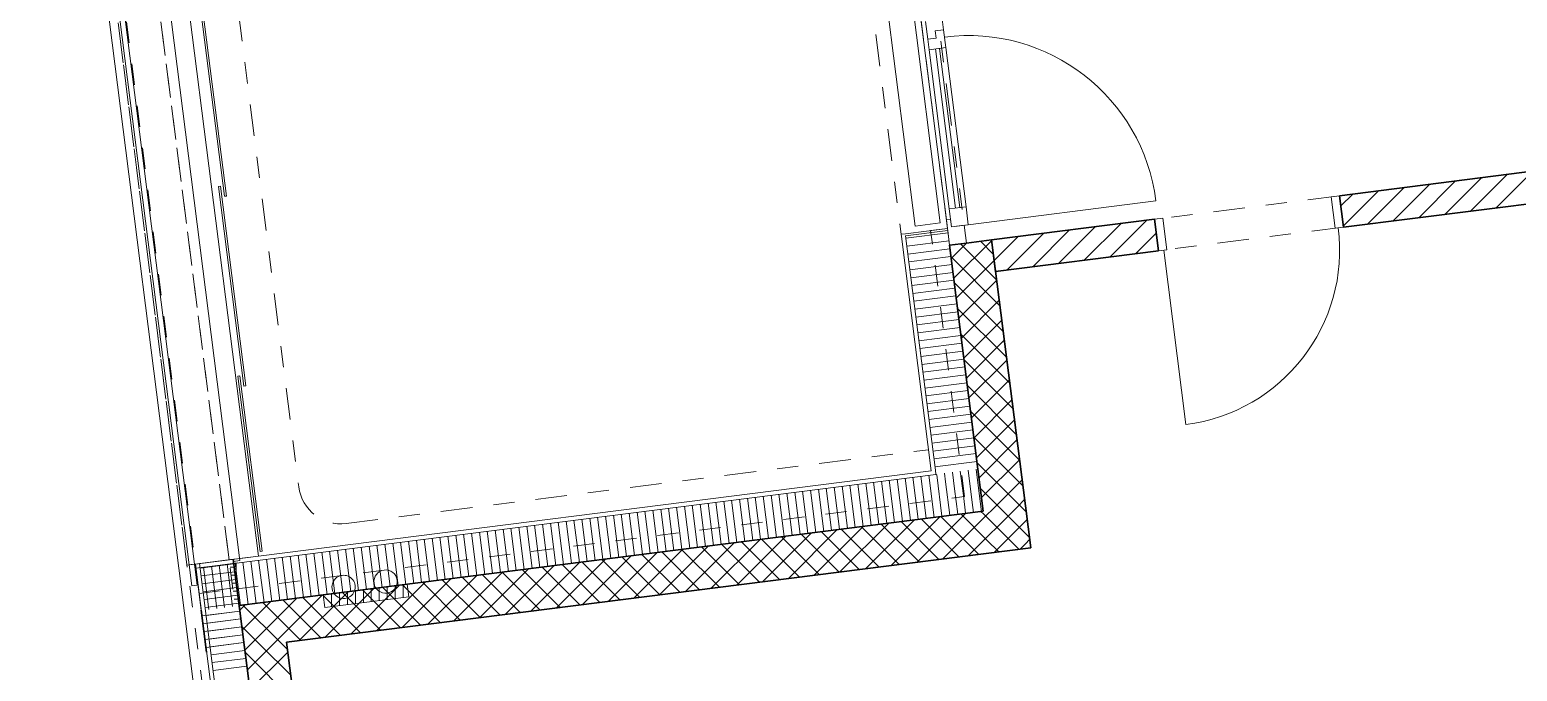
# Model space of a CAD drawing. Header units: metres. Extents: x 2713679.5 to 2713747.3, y 1226017.1 to 1226104.2.
# Drawn here: x 2713679.56 to 2713686.58, y 1226086.76 to 1226089.79 of the extents above; entities that cross this region are included whole.
import ezdxf

# ---------------------------------------------------------------- set-up
doc = ezdxf.new("R2010")
doc.units = ezdxf.units.M
doc.header["$MEASUREMENT"] = 0
doc.linetypes.add('Strich 2_1mm', pattern=[0.15, 0.1, -0.05])
doc.linetypes.add('Strichpunkt 3_1_1mm Achsen', pattern=[0.25, 0.15, -0.05, 0, -0.05])
doc.layers.add('plangrafiken', color=251, linetype='Continuous')
doc.layers.add('waende_stuetzen', color=250, linetype='Continuous')

msp = doc.modelspace()

# ---------------------------------------------------------------- linework, layer by layer
at = {"layer": 'plangrafiken', "color": 7, "linetype": 'Strich 2_1mm', "lineweight": 13}
for p, q in [((2713680.5199, 1226087.1487), (2713679.7998, 1226092.8232)), ((2713679.6411, 1226092.803), (2713680.3612, 1226087.1286)), ((2713680.3612, 1226087.1286), (2713680.5199, 1226087.1487))]:
    msp.add_line(p, q, dxfattribs=at)
at = {"layer": 'plangrafiken', "color": 7, "linetype": 'Continuous', "lineweight": 13}
for p, q in [((2713679.6113, 1226092.7993), (2713680.3264, 1226087.1645)), ((2713680.3512, 1226087.1676), (2713679.6361, 1226092.8024)), ((2713680.6412, 1226087.3052), (2713679.9557, 1226092.7069)), ((2713683.7398, 1226088.8627), (2713683.2878, 1226092.4241)), ((2713683.4068, 1226092.4392), (2713683.8588, 1226088.8778)), ((2713683.8588, 1226088.8778), (2713683.7398, 1226088.8627)), ((2713680.5519, 1226087.2939), (2713680.6412, 1226087.3052)), ((2713680.5068, 1226087.2521), (2713680.527, 1226087.2521)), ((2713680.5116, 1226087.2146), (2713680.5317, 1226087.2146)), ((2713680.5361, 1226087.18), (2713680.5361, 1226087.2717)), ((2713680.3264, 1226087.1645), (2713680.3512, 1226087.1676)), ((2713680.5163, 1226087.1771), (2713680.5365, 1226087.1771)), ((2713680.5211, 1226087.1396), (2713680.5413, 1226087.1396)), ((2713681.0611, 1226087.0763), (2713681.0611, 1226087.1367)), ((2713681.0986, 1226087.081), (2713681.0986, 1226087.1415)), ((2713681.1361, 1226087.0858), (2713681.1361, 1226087.1463)), ((2713681.1736, 1226087.0905), (2713681.1736, 1226087.151)), ((2713681.2111, 1226087.0953), (2713681.2111, 1226087.1558)), ((2713681.2486, 1226087.1), (2713681.2486, 1226087.1605)), ((2713681.2861, 1226087.1048), (2713681.2861, 1226087.1653)), ((2713681.3236, 1226087.1096), (2713681.3236, 1226087.17)), ((2713680.5258, 1226087.1021), (2713680.546, 1226087.1021)), ((2713680.9486, 1226087.1068), (2713680.9486, 1226087.1225)), ((2713680.9861, 1226087.0667), (2713680.9861, 1226087.1272)), ((2713681.0236, 1226087.0715), (2713681.0236, 1226087.132))]:
    msp.add_line(p, q, dxfattribs=at)
at = {"layer": 'plangrafiken', "color": 7, "linetype": 'Strichpunkt 3_1_1mm Achsen', "lineweight": 18}
for p, q in [((2713680.2059, 1226092.5622), (2713680.8316, 1226087.6318)), ((2713681.0552, 1226087.4585), (2713683.8031, 1226087.8073))]:
    msp.add_line(p, q, dxfattribs=at)
at = {"layer": 'plangrafiken', "color": 7, "linetype": 'Continuous', "lineweight": 18}
for p, q in [((2713680.3436, 1226087.2674), (2713680.5395, 1226087.2923)), ((2713680.3659, 1226087.2501), (2713680.542, 1226087.2725)), ((2713680.5247, 1226087.2703), (2713680.5499, 1226087.0718)), ((2713680.9467, 1226087.1222), (2713681.3435, 1226087.1726)), ((2713681.3435, 1226087.1726), (2713681.351, 1226087.113)), ((2713680.3962, 1226086.853), (2713680.3681, 1226087.0744)), ((2713680.9542, 1226087.0627), (2713680.9467, 1226087.1222)), ((2713681.351, 1226087.113), (2713680.9542, 1226087.0627))]:
    msp.add_line(p, q, dxfattribs=at)
at = {"layer": 'plangrafiken', "color": 7, "linetype": 'Continuous', "lineweight": 35}
msp.add_line((2713680.5499, 1226087.0718), (2713680.5697, 1226087.0744), dxfattribs=at)
at = {"layer": 'plangrafiken', "color": 7, "linetype": 'Strichpunkt 3_1_1mm Achsen', "lineweight": 18}
msp.add_arc((2713681.03, 1226087.657), 0.2, 187.23258, 277.23257, dxfattribs=at)
at = {"layer": 'plangrafiken', "color": 7, "linetype": 'Continuous', "lineweight": 18}
for centre, start, end in [((2713681.0427, 1226087.1596), 7.23257, 187.23258), ((2713681.2411, 1226087.1848), 7.23258, 187.23258), ((2713681.0427, 1226087.1596), 187.23258, 7.23257), ((2713681.2411, 1226087.1848), 187.23258, 7.23258)]:
    msp.add_arc(centre, 0.055, start, end, dxfattribs=at)
at = {"layer": 'waende_stuetzen', "color": 7, "linetype": 'Strich 2_1mm', "lineweight": 13}
for p, q in [((2713680.5023, 1226087.2876), (2713679.7998, 1226092.8232)), ((2713680.3052, 1226087.2525), (2713679.6014, 1226092.798)), ((2713679.6014, 1226092.798), (2713680.3039, 1226087.2624)), ((2713683.8294, 1226089.3478), (2713683.6997, 1226090.3696)), ((2713683.7854, 1226090.3301), (2713683.8987, 1226089.4373)), ((2713683.8987, 1226089.4373), (2713683.9818, 1226088.7825)), ((2713683.8924, 1226088.8518), (2713683.8294, 1226089.3478)), ((2713683.813, 1226088.8418), (2713683.8924, 1226088.8518)), ((2713683.9722, 1226087.5868), (2713683.813, 1226088.8418)), ((2713683.9024, 1226088.7725), (2713684.0617, 1226087.5175)), ((2713680.5398, 1226087.1512), (2713683.9722, 1226087.5868)), ((2713683.9823, 1226087.5075), (2713680.5499, 1226087.0718)), ((2713684.0617, 1226087.5175), (2713683.9823, 1226087.5075)), ((2713680.3436, 1226087.2674), (2713680.5023, 1226087.2876)), ((2713680.3039, 1226087.2624), (2713680.3237, 1226087.2649)), ((2713680.455, 1226086.0719), (2713680.3052, 1226087.2525)), ((2713680.3237, 1226087.2649), (2713680.3436, 1226087.2674)), ((2713680.5499, 1226087.0718), (2713680.5398, 1226087.1512))]:
    msp.add_line(p, q, dxfattribs=at)
at = {"layer": 'waende_stuetzen', "color": 7, "linetype": 'Continuous', "lineweight": 13}
for p, q in [((2713680.5532, 1226087.284), (2713679.8494, 1226092.8295)), ((2713680.2655, 1226087.2474), (2713679.5617, 1226092.793)), ((2713683.8873, 1226088.8915), (2713683.4379, 1226092.4331)), ((2713680.3605, 1226089.9459), (2713680.4801, 1226089.0034)), ((2713680.49, 1226089.0047), (2713680.3704, 1226089.9471)), ((2713683.7992, 1226089.7447), (2713683.7885, 1226089.829)), ((2713683.8679, 1226089.8391), (2713683.8742, 1226089.7895)), ((2713683.8389, 1226089.7497), (2713683.7992, 1226089.7447)), ((2713683.8055, 1226089.6951), (2713683.7992, 1226089.7447)), ((2713683.8742, 1226089.7895), (2713683.8345, 1226089.7845)), ((2713683.8345, 1226089.7845), (2713683.8389, 1226089.7497)), ((2713683.8742, 1226089.7895), (2713683.8849, 1226089.7052)), ((2713683.8849, 1226089.7052), (2713683.8055, 1226089.6951)), ((2713683.9009, 1226088.9436), (2713683.8055, 1226089.6951)), ((2713683.9306, 1226088.9474), (2713683.8353, 1226089.6989)), ((2713683.8551, 1226089.7014), (2713683.9505, 1226088.9499)), ((2713683.8849, 1226089.7052), (2713683.9802, 1226088.9537)), ((2713680.4619, 1226089.0515), (2713680.452, 1226089.0503)), ((2713680.452, 1226089.0503), (2713680.5716, 1226088.1078)), ((2713680.5815, 1226088.1091), (2713680.4619, 1226089.0515)), ((2713680.4801, 1226089.0034), (2713680.49, 1226089.0047)), ((2713683.9909, 1226088.8694), (2713684.8763, 1226088.9817)), ((2713685.7427, 1226089.006), (2713685.703, 1226089.001)), ((2713685.703, 1226089.001), (2713685.7219, 1226088.8522)), ((2713683.8873, 1226088.8915), (2713683.9072, 1226088.894)), ((2713683.9024, 1226088.7725), (2713683.8873, 1226088.8915)), ((2713683.9009, 1226088.9436), (2713683.9802, 1226088.9537)), ((2713683.9116, 1226088.8593), (2713683.9009, 1226088.9436)), ((2713683.9072, 1226088.894), (2713683.9116, 1226088.8593)), ((2713683.9802, 1226088.9537), (2713683.9909, 1226088.8694)), ((2713684.9093, 1226088.9002), (2713684.8697, 1226088.8952)), ((2713684.9282, 1226088.7514), (2713684.9093, 1226088.9002)), ((2713683.9909, 1226088.8694), (2713683.9116, 1226088.8593)), ((2713683.9116, 1226088.8593), (2713683.9711, 1226088.8669)), ((2713683.9711, 1226088.8669), (2713683.9818, 1226088.7825)), ((2713685.7219, 1226088.8522), (2713685.7615, 1226088.8572)), ((2713684.8886, 1226088.7464), (2713684.9282, 1226088.7514)), ((2713684.9134, 1226088.7496), (2713685.0178, 1226087.9262)), ((2713680.5534, 1226088.1559), (2713680.5435, 1226088.1547)), ((2713680.5435, 1226088.1547), (2713680.6486, 1226087.3263)), ((2713680.6585, 1226087.3276), (2713680.5534, 1226088.1559)), ((2713680.5716, 1226088.1078), (2713680.5815, 1226088.1091)), ((2713680.5532, 1226087.284), (2713680.5234, 1226087.2802)), ((2713680.6732, 1226086.0996), (2713680.5234, 1226087.2802)), ((2713680.6486, 1226087.3263), (2713680.6585, 1226087.3276)), ((2713680.4153, 1226086.0669), (2713680.2655, 1226087.2474))]:
    msp.add_line(p, q, dxfattribs=at)
at = {"layer": 'waende_stuetzen', "color": 7, "linetype": 'Strichpunkt 3_1_1mm Achsen', "lineweight": 13}
for p, q in [((2713683.2146, 1226092.4451), (2713683.6741, 1226088.8241)), ((2713685.7427, 1226089.006), (2713684.8697, 1226088.8952)), ((2713685.7615, 1226088.8572), (2713684.8886, 1226088.7464))]:
    msp.add_line(p, q, dxfattribs=at)
at = {"layer": 'waende_stuetzen', "color": 7, "linetype": 'Continuous', "lineweight": 35}
for p, q in [((2713690.4152, 1226089.599), (2713685.7427, 1226089.006)), ((2713685.7427, 1226089.006), (2713685.7615, 1226088.8572)), ((2713685.7615, 1226088.8572), (2713686.8726, 1226088.9982)), ((2713684.8697, 1226088.8952), (2713684.1008, 1226088.7976)), ((2713684.8697, 1226088.8952), (2713684.8886, 1226088.7464)), ((2713683.9024, 1226088.7725), (2713683.9818, 1226088.7825)), ((2713683.9024, 1226088.7725), (2713684.0365, 1226087.7159)), ((2713683.9818, 1226088.7825), (2713684.1008, 1226088.7976)), ((2713684.1008, 1226088.7976), (2713684.1197, 1226088.6488)), ((2713684.2601, 1226087.5427), (2713684.1008, 1226088.7976)), ((2713684.1197, 1226088.6488), (2713684.8886, 1226088.7464)), ((2713684.0617, 1226087.5175), (2713684.0365, 1226087.7159)), ((2713684.0617, 1226087.5175), (2713680.7483, 1226087.097)), ((2713684.2853, 1226087.3443), (2713684.2601, 1226087.5427)), ((2713680.6632, 1226086.179), (2713680.5222, 1226087.2901)), ((2713680.7734, 1226086.8986), (2713684.2853, 1226087.3443)), ((2713680.7483, 1226087.097), (2713680.5499, 1226087.0718)), ((2713680.575, 1226086.8734), (2713680.5499, 1226087.0718)), ((2713680.3713, 1226087.0492), (2713680.3965, 1226086.8508)), ((2713680.8616, 1226086.2042), (2713680.7734, 1226086.8986))]:
    msp.add_line(p, q, dxfattribs=at)
at = {"layer": 'waende_stuetzen', "color": 18, "linetype": 'Continuous', "lineweight": 0, "true_color": 0x000000}
for p, q in [((2713686.3606, 1226088.9332), (2713686.5338, 1226089.1064)), ((2713686.4821, 1226088.9486), (2713686.6552, 1226089.1218)), ((2713685.8747, 1226088.8715), (2713686.0478, 1226089.0447)), ((2713685.9961, 1226088.887), (2713686.1693, 1226089.0601)), ((2713686.1176, 1226088.9024), (2713686.2908, 1226089.0756)), ((2713686.2391, 1226088.9178), (2713686.4123, 1226089.091)), ((2713685.7488, 1226088.9578), (2713685.8049, 1226089.0139)), ((2713685.7607, 1226088.8637), (2713685.9263, 1226089.0293)), ((2713684.6598, 1226088.7174), (2713684.833, 1226088.8906)), ((2713683.6967, 1226088.8052), (2713683.8951, 1226088.8304)), ((2713684.1739, 1226088.6557), (2713684.3471, 1226088.8289)), ((2713684.2954, 1226088.6711), (2713684.4686, 1226088.8443)), ((2713684.4169, 1226088.6865), (2713684.59, 1226088.8597)), ((2713684.5383, 1226088.702), (2713684.7115, 1226088.8751)), ((2713684.7813, 1226088.7328), (2713684.878, 1226088.8295)), ((2713683.7014, 1226088.768), (2713683.8998, 1226088.7932)), ((2713683.7061, 1226088.7308), (2713683.9045, 1226088.756)), ((2713683.9103, 1226088.7103), (2713683.9826, 1226088.7826)), ((2713683.9223, 1226088.6162), (2713684.1012, 1226088.7951)), ((2713684.1249, 1226088.6079), (2713683.9538, 1226088.779)), ((2713684.1095, 1226088.7294), (2713684.0479, 1226088.7909)), ((2713684.1012, 1226088.7951), (2713684.1041, 1226088.7981)), ((2713684.1131, 1226088.701), (2713684.2256, 1226088.8135)), ((2713683.7108, 1226088.6936), (2713683.9092, 1226088.7188)), ((2713683.7155, 1226088.6564), (2713683.914, 1226088.6816)), ((2713684.1403, 1226088.4864), (2713683.9094, 1226088.7173)), ((2713683.9342, 1226088.5221), (2713684.1131, 1226088.701)), ((2713683.7203, 1226088.6192), (2713683.9187, 1226088.6444)), ((2713683.725, 1226088.582), (2713683.9234, 1226088.6072)), ((2713683.7297, 1226088.5448), (2713683.9281, 1226088.57)), ((2713684.1557, 1226088.3649), (2713683.9248, 1226088.5958)), ((2713683.9461, 1226088.428), (2713684.125, 1226088.6069)), ((2713683.7344, 1226088.5076), (2713683.9328, 1226088.5328)), ((2713683.7391, 1226088.4704), (2713683.9376, 1226088.4956)), ((2713684.1712, 1226088.2434), (2713683.9403, 1226088.4743)), ((2713683.9581, 1226088.3338), (2713684.137, 1226088.5127)), ((2713683.7439, 1226088.4332), (2713683.9423, 1226088.4584)), ((2713683.7486, 1226088.396), (2713683.947, 1226088.4212)), ((2713683.97, 1226088.2397), (2713684.1489, 1226088.4186)), ((2713683.7533, 1226088.3588), (2713683.9517, 1226088.384)), ((2713683.758, 1226088.3216), (2713683.9564, 1226088.3468)), ((2713684.1866, 1226088.1219), (2713683.9557, 1226088.3529)), ((2713683.7628, 1226088.2844), (2713683.9612, 1226088.3096)), ((2713683.7675, 1226088.2472), (2713683.9659, 1226088.2724)), ((2713683.982, 1226088.1456), (2713684.1609, 1226088.3245)), ((2713683.7722, 1226088.21), (2713683.9706, 1226088.2352)), ((2713683.7769, 1226088.1728), (2713683.9753, 1226088.198)), ((2713684.202, 1226088.0005), (2713683.9711, 1226088.2314)), ((2713683.9939, 1226088.0515), (2713684.1728, 1226088.2304)), ((2713683.7816, 1226088.1356), (2713683.98, 1226088.1608)), ((2713683.7864, 1226088.0984), (2713683.9848, 1226088.1236)), ((2713684.0059, 1226087.9574), (2713684.1848, 1226088.1363)), ((2713683.7911, 1226088.0612), (2713683.9895, 1226088.0864)), ((2713683.7958, 1226088.024), (2713683.9942, 1226088.0492)), ((2713684.2174, 1226087.879), (2713683.9865, 1226088.1099)), ((2713683.8005, 1226087.9868), (2713683.9989, 1226088.012)), ((2713684.2328, 1226087.7575), (2713684.0019, 1226087.9884)), ((2713684.0178, 1226087.8632), (2713684.1967, 1226088.0421)), ((2713683.8052, 1226087.9496), (2713684.0037, 1226087.9748)), ((2713683.81, 1226087.9124), (2713684.0084, 1226087.9376)), ((2713684.0298, 1226087.7691), (2713684.2087, 1226087.948)), ((2713683.8147, 1226087.8752), (2713684.0131, 1226087.9004)), ((2713683.8194, 1226087.838), (2713684.0178, 1226087.8632)), ((2713684.2483, 1226087.636), (2713684.0173, 1226087.8669)), ((2713684.0417, 1226087.675), (2713684.2206, 1226087.8539)), ((2713683.8241, 1226087.8008), (2713684.0225, 1226087.826)), ((2713683.8289, 1226087.7636), (2713684.0273, 1226087.7888)), ((2713683.8336, 1226087.7264), (2713684.032, 1226087.7516)), ((2713683.8786, 1226087.6959), (2713683.8837, 1226087.6554)), ((2713683.9158, 1226087.7006), (2713683.9256, 1226087.6229)), ((2713683.953, 1226087.7053), (2713683.9676, 1226087.5905)), ((2713683.9902, 1226087.7101), (2713684.0095, 1226087.558)), ((2713684.0274, 1226087.7148), (2713684.0514, 1226087.5255)), ((2713684.2383, 1226087.5399), (2713684.0328, 1226087.7454)), ((2713684.0536, 1226087.5809), (2713684.2325, 1226087.7598)), ((2713683.3577, 1226087.6298), (2713683.3829, 1226087.4314)), ((2713683.3949, 1226087.6345), (2713683.4201, 1226087.4361)), ((2713683.4321, 1226087.6392), (2713683.4573, 1226087.4408)), ((2713683.4694, 1226087.644), (2713683.4945, 1226087.4455)), ((2713683.5066, 1226087.6487), (2713683.5317, 1226087.4503)), ((2713683.5438, 1226087.6534), (2713683.5689, 1226087.455)), ((2713683.581, 1226087.6581), (2713683.6061, 1226087.4597)), ((2713683.6182, 1226087.6628), (2713683.6433, 1226087.4644)), ((2713683.6554, 1226087.6676), (2713683.6805, 1226087.4692)), ((2713683.6926, 1226087.6723), (2713683.7177, 1226087.4739)), ((2713683.7298, 1226087.677), (2713683.7549, 1226087.4786)), ((2713683.767, 1226087.6817), (2713683.7921, 1226087.4833)), ((2713683.8042, 1226087.6864), (2713683.8293, 1226087.488)), ((2713683.8414, 1226087.6912), (2713683.8418, 1226087.6879)), ((2713683.8418, 1226087.6879), (2713683.8665, 1226087.4928)), ((2713683.8837, 1226087.6554), (2713683.9037, 1226087.4975)), ((2713684.1014, 1226087.5226), (2713684.2445, 1226087.6657)), ((2713682.7997, 1226087.559), (2713682.8249, 1226087.3606)), ((2713682.8369, 1226087.5637), (2713682.8621, 1226087.3653)), ((2713682.8741, 1226087.5684), (2713682.8993, 1226087.37)), ((2713682.9113, 1226087.5731), (2713682.9365, 1226087.3747)), ((2713682.9485, 1226087.5779), (2713682.9737, 1226087.3795)), ((2713682.9857, 1226087.5826), (2713683.0109, 1226087.3842)), ((2713683.0229, 1226087.5873), (2713683.0481, 1226087.3889)), ((2713683.0601, 1226087.592), (2713683.0853, 1226087.3936)), ((2713683.0973, 1226087.5967), (2713683.1225, 1226087.3983)), ((2713683.1345, 1226087.6015), (2713683.1597, 1226087.4031)), ((2713683.1717, 1226087.6062), (2713683.1969, 1226087.4078)), ((2713683.2089, 1226087.6109), (2713683.2341, 1226087.4125)), ((2713683.2461, 1226087.6156), (2713683.2713, 1226087.4172)), ((2713683.2833, 1226087.6204), (2713683.3085, 1226087.4219)), ((2713683.3205, 1226087.6251), (2713683.3457, 1226087.4267)), ((2713683.9256, 1226087.6229), (2713683.9409, 1226087.5022)), ((2713683.9676, 1226087.5905), (2713683.9782, 1226087.5069)), ((2713684.0095, 1226087.558), (2713684.0154, 1226087.5116)), ((2713684.1441, 1226087.528), (2713684.0482, 1226087.624)), ((2713684.2229, 1226087.538), (2713684.2564, 1226087.5715)), ((2713682.2417, 1226087.4882), (2713682.2669, 1226087.2898)), ((2713682.2789, 1226087.4929), (2713682.3041, 1226087.2945)), ((2713682.3161, 1226087.4976), (2713682.3413, 1226087.2992)), ((2713682.3533, 1226087.5023), (2713682.3785, 1226087.3039)), ((2713682.3905, 1226087.507), (2713682.4157, 1226087.3086)), ((2713682.4277, 1226087.5118), (2713682.4529, 1226087.3134)), ((2713682.4649, 1226087.5165), (2713682.4901, 1226087.3181)), ((2713682.5021, 1226087.5212), (2713682.5273, 1226087.3228)), ((2713682.5393, 1226087.5259), (2713682.5645, 1226087.3275)), ((2713682.5765, 1226087.5307), (2713682.6017, 1226087.3322)), ((2713682.6137, 1226087.5354), (2713682.6389, 1226087.337)), ((2713682.6509, 1226087.5401), (2713682.6761, 1226087.3417)), ((2713682.6881, 1226087.5448), (2713682.7133, 1226087.3464)), ((2713682.7253, 1226087.5495), (2713682.7505, 1226087.3511)), ((2713682.7625, 1226087.5543), (2713682.7877, 1226087.3558)), ((2713683.6275, 1226087.2608), (2713683.8584, 1226087.4917)), ((2713683.749, 1226087.2762), (2713683.9799, 1226087.5071)), ((2713684.0407, 1226087.3133), (2713683.8618, 1226087.4922)), ((2713683.8705, 1226087.2917), (2713684.0656, 1226087.4868)), ((2713684.079, 1226087.381), (2713683.9559, 1226087.5041)), ((2713684.0636, 1226087.5025), (2713684.05, 1226087.516)), ((2713684.0514, 1226087.5255), (2713684.0526, 1226087.5164)), ((2713684.2289, 1226087.3371), (2713684.0636, 1226087.5025)), ((2713684.0656, 1226087.4868), (2713684.0812, 1226087.5024)), ((2713684.0812, 1226087.5024), (2713684.1014, 1226087.5226)), ((2713684.141, 1226087.4561), (2713684.2229, 1226087.538)), ((2713684.2791, 1226087.3931), (2713684.1441, 1226087.528)), ((2713684.2637, 1226087.5145), (2713684.2383, 1226087.5399)), ((2713681.6837, 1226087.4173), (2713681.7089, 1226087.2189)), ((2713681.7209, 1226087.4221), (2713681.7461, 1226087.2237)), ((2713681.7581, 1226087.4268), (2713681.7833, 1226087.2284)), ((2713681.7953, 1226087.4315), (2713681.8205, 1226087.2331)), ((2713681.8325, 1226087.4362), (2713681.8577, 1226087.2378)), ((2713681.8697, 1226087.4409), (2713681.8949, 1226087.2425)), ((2713681.9069, 1226087.4457), (2713681.9321, 1226087.2473)), ((2713681.9441, 1226087.4504), (2713681.9693, 1226087.252)), ((2713681.9813, 1226087.4551), (2713682.0065, 1226087.2567)), ((2713682.0185, 1226087.4598), (2713682.0437, 1226087.2614)), ((2713682.0557, 1226087.4646), (2713682.0809, 1226087.2661)), ((2713682.0929, 1226087.4693), (2713682.1181, 1226087.2709)), ((2713682.1301, 1226087.474), (2713682.1553, 1226087.2756)), ((2713682.1673, 1226087.4787), (2713682.1925, 1226087.2803)), ((2713682.2045, 1226087.4834), (2713682.2297, 1226087.285)), ((2713683.1416, 1226087.1992), (2713683.3725, 1226087.4301)), ((2713683.2631, 1226087.2146), (2713683.494, 1226087.4455)), ((2713683.476, 1226087.2416), (2713683.2971, 1226087.4205)), ((2713683.3846, 1226087.23), (2713683.6155, 1226087.4609)), ((2713683.5701, 1226087.2535), (2713683.3912, 1226087.4324)), ((2713683.6642, 1226087.2655), (2713683.4853, 1226087.4444)), ((2713683.506, 1226087.2454), (2713683.737, 1226087.4763)), ((2713683.7583, 1226087.2774), (2713683.5794, 1226087.4563)), ((2713683.8524, 1226087.2894), (2713683.6735, 1226087.4683)), ((2713683.9466, 1226087.3013), (2713683.7677, 1226087.4802)), ((2713684.0775, 1226087.3926), (2713684.141, 1226087.4561)), ((2713684.2008, 1226087.4098), (2713684.2684, 1226087.4774)), ((2713681.1256, 1226087.3465), (2713681.1508, 1226087.1481)), ((2713681.1629, 1226087.3512), (2713681.188, 1226087.1528)), ((2713681.2001, 1226087.356), (2713681.2252, 1226087.1576)), ((2713681.2373, 1226087.3607), (2713681.2624, 1226087.1623)), ((2713681.2745, 1226087.3654), (2713681.2996, 1226087.167)), ((2713681.3117, 1226087.3701), (2713681.3368, 1226087.1717)), ((2713681.3489, 1226087.3749), (2713681.374, 1226087.1764)), ((2713681.3861, 1226087.3796), (2713681.4112, 1226087.1812)), ((2713681.4233, 1226087.3843), (2713681.4484, 1226087.1859)), ((2713681.4605, 1226087.389), (2713681.4856, 1226087.1906)), ((2713681.4977, 1226087.3937), (2713681.5228, 1226087.1953)), ((2713681.5349, 1226087.3985), (2713681.56, 1226087.2)), ((2713681.5721, 1226087.4032), (2713681.5972, 1226087.2048)), ((2713681.6093, 1226087.4079), (2713681.6344, 1226087.2095)), ((2713681.6465, 1226087.4126), (2713681.6717, 1226087.2142)), ((2713682.5342, 1226087.1221), (2713682.7651, 1226087.353)), ((2713682.6557, 1226087.1375), (2713682.8866, 1226087.3684)), ((2713682.9112, 1226087.1699), (2713682.7323, 1226087.3488)), ((2713682.7772, 1226087.1529), (2713683.0081, 1226087.3838)), ((2713683.0053, 1226087.1819), (2713682.8264, 1226087.3608)), ((2713682.8986, 1226087.1683), (2713683.1295, 1226087.3992)), ((2713683.0995, 1226087.1938), (2713682.9206, 1226087.3727)), ((2713683.1936, 1226087.2058), (2713683.0147, 1226087.3847)), ((2713683.0201, 1226087.1837), (2713683.251, 1226087.4146)), ((2713683.2877, 1226087.2177), (2713683.1088, 1226087.3966)), ((2713683.3818, 1226087.2296), (2713683.2029, 1226087.4085)), ((2713683.992, 1226087.3071), (2713684.0775, 1226087.3926)), ((2713684.1348, 1226087.3252), (2713684.079, 1226087.381)), ((2713684.1135, 1226087.3225), (2713684.2008, 1226087.4098)), ((2713684.2349, 1226087.3379), (2713684.2605, 1226087.3635)), ((2713684.2605, 1226087.3635), (2713684.2803, 1226087.3833)), ((2713680.5676, 1226087.2757), (2713680.5928, 1226087.0773)), ((2713680.6048, 1226087.2804), (2713680.63, 1226087.082)), ((2713680.642, 1226087.2852), (2713680.6672, 1226087.0867)), ((2713680.6792, 1226087.2899), (2713680.7044, 1226087.0915)), ((2713680.7164, 1226087.2946), (2713680.7416, 1226087.0962)), ((2713680.7536, 1226087.2993), (2713680.7788, 1226087.1009)), ((2713680.7908, 1226087.304), (2713680.816, 1226087.1056)), ((2713680.828, 1226087.3088), (2713680.8532, 1226087.1103)), ((2713680.8652, 1226087.3135), (2713680.8904, 1226087.1151)), ((2713680.9024, 1226087.3182), (2713680.9276, 1226087.1198)), ((2713680.9396, 1226087.3229), (2713680.9648, 1226087.1245)), ((2713680.9768, 1226087.3276), (2713681.002, 1226087.1292)), ((2713681.014, 1226087.3324), (2713681.0392, 1226087.134)), ((2713681.0512, 1226087.3371), (2713681.0764, 1226087.1387)), ((2713681.0884, 1226087.3418), (2713681.1136, 1226087.1434)), ((2713681.9268, 1226087.045), (2713682.1577, 1226087.2759)), ((2713682.0483, 1226087.0604), (2713682.2792, 1226087.2913)), ((2713682.3465, 1226087.0983), (2713682.1676, 1226087.2772)), ((2713682.1697, 1226087.0758), (2713682.4006, 1226087.3067)), ((2713682.4406, 1226087.1102), (2713682.2617, 1226087.2891)), ((2713682.2912, 1226087.0912), (2713682.5221, 1226087.3221)), ((2713682.5347, 1226087.1221), (2713682.3558, 1226087.301)), ((2713682.4127, 1226087.1067), (2713682.6436, 1226087.3376)), ((2713682.6289, 1226087.1341), (2713682.45, 1226087.313)), ((2713682.723, 1226087.146), (2713682.5441, 1226087.3249)), ((2713682.8171, 1226087.158), (2713682.6382, 1226087.3369)), ((2713680.3661, 1226087.2486), (2713680.5249, 1226087.2687)), ((2713680.3709, 1226087.2114), (2713680.5296, 1226087.2315)), ((2713680.3816, 1226087.2521), (2713680.4068, 1226087.0537)), ((2713680.4188, 1226087.2568), (2713680.444, 1226087.0584)), ((2713680.456, 1226087.2615), (2713680.4812, 1226087.0631)), ((2713680.4932, 1226087.2663), (2713680.5184, 1226087.0679)), ((2713680.5304, 1226087.271), (2713680.5556, 1226087.0726)), ((2713681.4408, 1226086.9833), (2713681.6717, 1226087.2142)), ((2713681.5623, 1226086.9987), (2713681.7932, 1226087.2296)), ((2713681.7818, 1226087.0266), (2713681.6029, 1226087.2055)), ((2713681.6838, 1226087.0142), (2713681.9147, 1226087.2451)), ((2713681.8759, 1226087.0385), (2713681.697, 1226087.2174)), ((2713681.97, 1226087.0505), (2713681.7911, 1226087.2294)), ((2713681.8053, 1226087.0296), (2713682.0362, 1226087.2605)), ((2713682.0641, 1226087.0624), (2713681.8852, 1226087.2413)), ((2713682.1583, 1226087.0744), (2713681.9794, 1226087.2533)), ((2713682.2524, 1226087.0863), (2713682.0735, 1226087.2652)), ((2713680.3756, 1226087.1742), (2713680.5343, 1226087.1943)), ((2713680.3803, 1226087.137), (2713680.539, 1226087.1571)), ((2713680.8334, 1226086.9062), (2713681.0643, 1226087.1371)), ((2713680.9549, 1226086.9216), (2713681.1858, 1226087.1526)), ((2713681.0764, 1226086.9371), (2713681.3073, 1226087.168)), ((2713681.3112, 1226086.9669), (2713681.1323, 1226087.1458)), ((2713681.1979, 1226086.9525), (2713681.4288, 1226087.1834)), ((2713681.4053, 1226086.9788), (2713681.2264, 1226087.1577)), ((2713681.3194, 1226086.9679), (2713681.5503, 1226087.1988)), ((2713681.4994, 1226086.9907), (2713681.3205, 1226087.1697)), ((2713681.5935, 1226087.0027), (2713681.4146, 1226087.1816)), ((2713681.6876, 1226087.0146), (2713681.5087, 1226087.1935)), ((2713680.385, 1226087.0998), (2713680.5438, 1226087.1199)), ((2713680.3897, 1226087.0626), (2713680.5485, 1226087.0827)), ((2713680.5527, 1226087.0497), (2713680.5784, 1226087.0755)), ((2713680.5646, 1226086.9556), (2713680.6999, 1226087.0909)), ((2713680.7464, 1226086.8952), (2713680.5675, 1226087.0741)), ((2713680.7624, 1226086.9852), (2713680.6617, 1226087.086)), ((2713680.7554, 1226087.0404), (2713680.8214, 1226087.1063)), ((2713680.9347, 1226086.9191), (2713680.7558, 1226087.098)), ((2713680.7674, 1226086.9463), (2713680.9428, 1226087.1217)), ((2713681.0288, 1226086.931), (2713680.8499, 1226087.1099)), ((2713681.1229, 1226086.943), (2713680.944, 1226087.1219)), ((2713681.217, 1226086.9549), (2713681.0381, 1226087.1338)), ((2713680.3746, 1226087.0228), (2713680.5532, 1226087.0455)), ((2713680.3793, 1226086.9856), (2713680.5579, 1226087.0083)), ((2713680.3945, 1226087.0253), (2713680.5532, 1226087.0455)), ((2713680.3992, 1226086.9881), (2713680.5579, 1226087.0083)), ((2713680.5905, 1226086.8754), (2713680.7554, 1226087.0404)), ((2713680.3841, 1226086.9484), (2713680.5626, 1226086.9711)), ((2713680.3888, 1226086.9112), (2713680.5674, 1226086.9339)), ((2713680.4039, 1226086.9509), (2713680.5626, 1226086.9711)), ((2713680.4086, 1226086.9137), (2713680.5674, 1226086.9339)), ((2713680.6523, 1226086.8832), (2713680.5624, 1226086.9732)), ((2713680.7119, 1226086.8908), (2713680.7674, 1226086.9463)), ((2713680.8406, 1226086.9071), (2713680.7624, 1226086.9852)), ((2713680.3935, 1226086.874), (2713680.5721, 1226086.8967)), ((2713680.4134, 1226086.8765), (2713680.5721, 1226086.8967)), ((2713680.4181, 1226086.8393), (2713680.5768, 1226086.8595)), ((2713680.5765, 1226086.8615), (2713680.5905, 1226086.8754)), ((2713680.5885, 1226086.7674), (2713680.7119, 1226086.8908)), ((2713680.7933, 1226086.7423), (2713680.6523, 1226086.8832)), ((2713680.7779, 1226086.8638), (2713680.7464, 1226086.8952)), ((2713680.4228, 1226086.8021), (2713680.5815, 1226086.8223)), ((2713680.4275, 1226086.7649), (2713680.5862, 1226086.7851)), ((2713680.8087, 1226086.6208), (2713680.5778, 1226086.8517)), ((2713680.6004, 1226086.6732), (2713680.7793, 1226086.8521))]:
    msp.add_line(p, q, dxfattribs=at)
at = {"layer": 'waende_stuetzen', "color": 7, "linetype": 'Continuous', "lineweight": 18}
for p, q in [((2713683.6741, 1226088.8241), (2713683.6939, 1226088.8266)), ((2713683.6754, 1226088.8142), (2713683.6741, 1226088.8241)), ((2713683.6939, 1226088.8266), (2713683.8924, 1226088.8518)), ((2713683.6952, 1226088.8167), (2713683.8936, 1226088.8419)), ((2713683.8936, 1226088.8419), (2713683.8924, 1226088.8518)), ((2713683.8936, 1226088.8419), (2713683.9024, 1226088.7725)), ((2713683.6754, 1226088.8142), (2713683.8157, 1226087.7081)), ((2713683.6952, 1226088.8167), (2713683.8356, 1226087.7106)), ((2713683.8157, 1226087.7081), (2713680.3436, 1226087.2674)), ((2713683.8381, 1226087.6908), (2713683.8356, 1226087.7106)), ((2713683.8381, 1226087.6908), (2713680.5247, 1226087.2703)), ((2713680.5222, 1226087.2901), (2713680.3039, 1226087.2624)), ((2713681.0874, 1226082.8358), (2713680.5222, 1226087.2901)), ((2713680.3436, 1226087.2674), (2713680.3634, 1226087.27)), ((2713680.3436, 1226087.2674), (2713680.3461, 1226087.2476)), ((2713680.3436, 1226087.2674), (2713680.4947, 1226086.077)), ((2713680.5247, 1226087.2703), (2713680.3461, 1226087.2476)), ((2713680.3461, 1226087.2476), (2713680.3713, 1226087.0492)), ((2713680.3634, 1226087.27), (2713680.5044, 1226086.1589))]:
    msp.add_line(p, q, dxfattribs=at)
at = {"layer": 'waende_stuetzen', "color": 7, "linetype": 'Continuous', "lineweight": 13}
for centre, radius, start, end in [((2713683.9909, 1226088.8694), 0.8925, 7.23258, 97.23258), ((2713684.9134, 1226088.7496), 0.83, 277.23258, 7.23258)]:
    msp.add_arc(centre, radius, start, end, dxfattribs=at)

doc.saveas('drawing.dxf')
